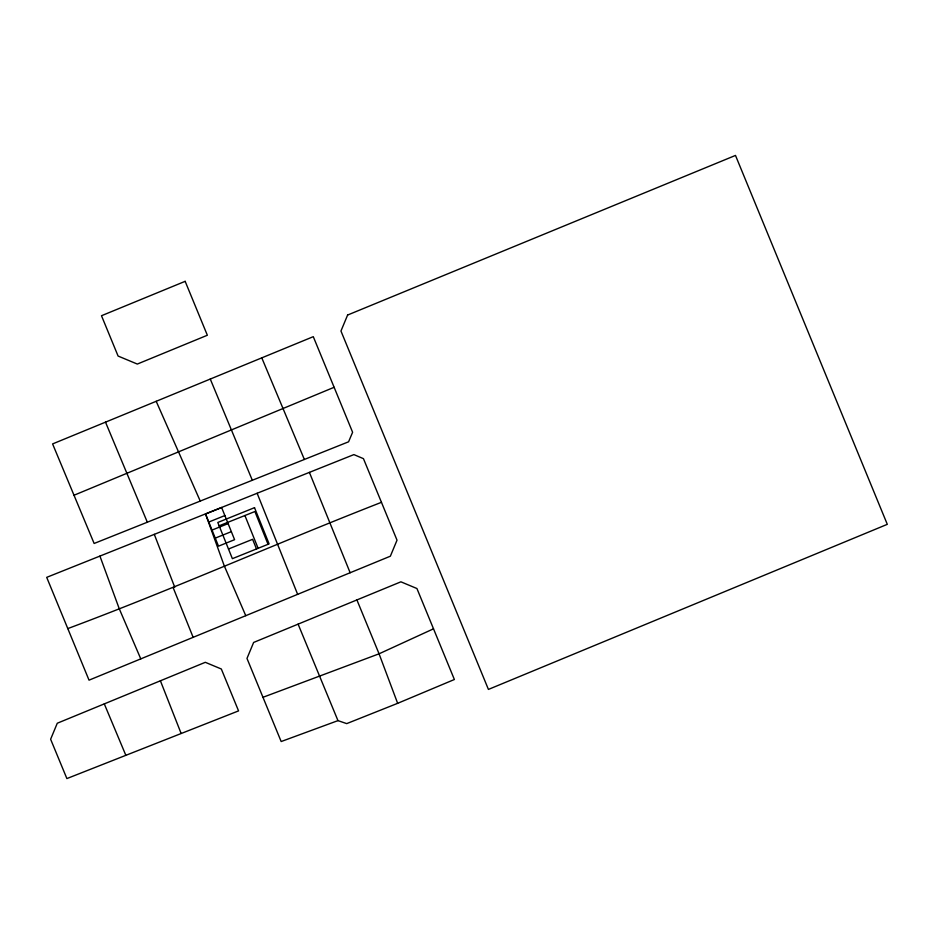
<?xml version="1.0" encoding="UTF-8"?>
<svg xmlns="http://www.w3.org/2000/svg" width="934" height="934" viewBox="0 0 934 934"><rect width="100%" height="100%" fill="white"/><g stroke="black" fill="none" stroke-linecap="round" stroke-linejoin="round"><path stroke-width="1.4" d="M433.504 628.816L379.064 653.812L262.968 697.301L246.985 658.423L253.639 642.44L400.908 581.824L416.926 588.525L454.379 679.508L397.651 703.325L346.712 723.616L337.968 720.628L281.169 741.538L262.968 697.301M67.75 628.605C173.385 589.156 276.429 543.331 381.457 502.317L397.02 540.179L390.365 556.197L89.034 680.162L46.7 577.352L353.893 454.601L363.454 458.664L381.457 502.317M74.019 495.242L334.127 387.295L313.287 336.672L52.596 443.919L94.136 543.471L348.58 441.805L352.608 432.267L334.127 387.295M104.293 703.886L205.305 662.311L221.323 669.001L238.555 710.891L66.886 778.571L50.623 739.249L57.278 723.231L104.293 703.886L125.693 754.964M208.784 522.036L224.872 515.556M212.03 530.08L228.106 523.6M215.264 538.124L231.352 531.644M228.491 549.017L252.612 539.303L256.5 548.947M219.14 525.807L254.9 511.528L268.035 544.312M156.2 401.305L200.238 501.068M245.77 615.704L224.207 565.7L205.515 513.898M140.777 658.879L119.237 608.699L99.926 556.104M261.789 357.862L304.367 459.458M105.507 422.145L147.327 522.223M210.267 379.041L252.32 480.263M337.968 720.628L298.098 624.134M356.905 599.932L379.064 653.812L397.651 703.325M309.399 472.394L350.145 572.74M244.906 515.521L258.111 548.305M173.234 587.825L193.14 637.338M257.142 493.269L297.642 594.351M160.403 680.793L181.068 733.318M154.297 534.353L174.751 587.241M347.611 315.038L340.957 331.021L488.424 689.42L887.3 524.336L735.49 155.429L347.611 315.038M185.154 281.332L101.491 315.727L118.093 356.052L137.31 364.062L207.348 335.248L185.154 281.332M221.627 507.524L205.55 514.004L218.509 546.168L234.586 539.689L221.627 507.524M254.515 507.676L217.797 522.468L232.379 558.672L269.097 543.88L254.515 507.676"/></g></svg>
